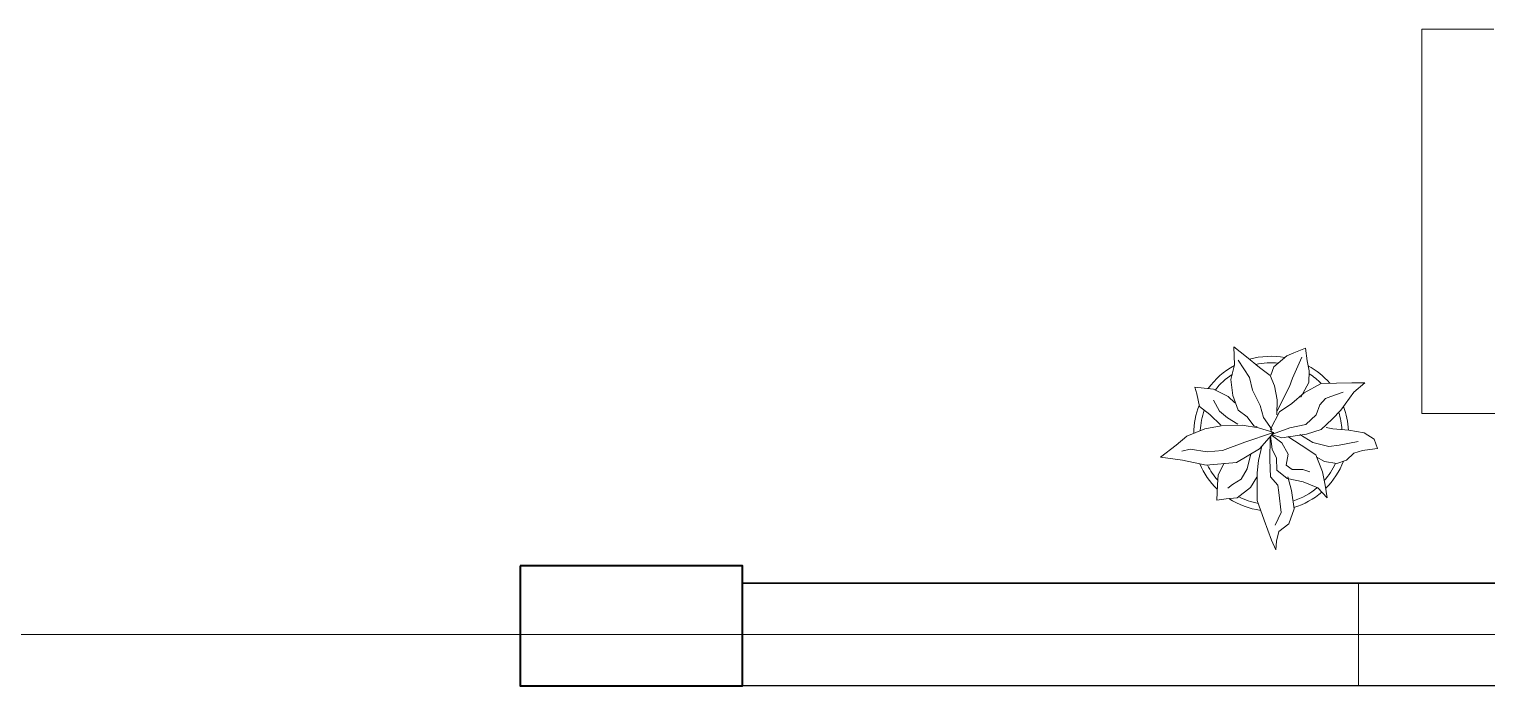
# Model space of a CAD drawing. Header units: millimetres. Extents: x 3079 to 579737, y 1565 to 1161826.
# Drawn here: x 152392 to 156652, y 1083523 to 1085441 of the extents above; entities that cross this region are included whole.
import ezdxf

# ---------------------------------------------------------------- set-up
doc = ezdxf.new("R2010")
doc.units = ezdxf.units.MM
for name, color, linetype, lineweight in [('1', 7, 'Continuous', 35), ('A_COL', 250, 'Continuous', 40), ('A_ELE1', 250, 'Continuous', 20), ('WINDOW', 252, 'Continuous', 15)]:
    doc.layers.add(name, color=color, linetype=linetype, lineweight=lineweight)
doc.layers.add('FURNITURE', color=253, linetype='Continuous', lineweight=5, transparency=0.05)
doc.layers.add('TREES', color=72, linetype='Continuous', lineweight=5, transparency=0.05)

msp = doc.modelspace()

# ---------------------------------------------------------------- linework, layer by layer
msp.add_line((166651.6, 1083523.4), (153826.5, 1083523.4))
at = {"layer": '1'}
for p, q in [((161326.5, 1083823.4), (154476.5, 1083823.4)), ((154151.5, 1083523.4), (153826.5, 1083523.4)), ((154151.5, 1083523.4), (154451.5, 1083523.4))]:
    msp.add_line(p, q, dxfattribs=at)
at = {"layer": 'A_COL'}
msp.add_lwpolyline([(153826.5, 1083873.4), (153826.5, 1083523.4), (154476.5, 1083523.4), (154476.5, 1083873.4)], close=True, dxfattribs=at)
at = {"layer": 'A_ELE1'}
msp.add_line((126801.5, 1083673.3), (166671.1, 1083673.3), dxfattribs=at)
at = {"layer": 'FURNITURE'}
for p, q in [((156461.1, 1085440.7), (156672.4, 1085440.7)), ((156461.1, 1084319), (156461.1, 1085440.7)), ((156461.1, 1084319), (156905.3, 1084319))]:
    msp.add_line(p, q, dxfattribs=at)
at = {"layer": 'TREES'}
for p, q in [((155949.7, 1084483.7), (155911.8, 1084513.1)), ((155911.8, 1084513.1), (155914.3, 1084460.4)), ((156087.9, 1084495.8), (156067.3, 1084486.9)), ((156121.3, 1084508.8), (156087.9, 1084495.8)), ((156126.3, 1084472.7), (156121.3, 1084508.8)), ((155914.3, 1084460.4), (155903.3, 1084417.6)), ((155958.3, 1084423.7), (155925.1, 1084473.9)), ((155987.7, 1084453.1), (155949.7, 1084483.7)), ((156018.3, 1084429.7), (155987.7, 1084453.1)), ((156028.9, 1084454.8), (156020, 1084430.4)), ((156067.3, 1084486.9), (156028.9, 1084454.8)), ((156111, 1084483.1), (156084, 1084421.4)), ((156132.7, 1084443.3), (156126.3, 1084472.7)), ((155903.3, 1084417.6), (155909.3, 1084370.9)), ((155966.8, 1084387), (155958.3, 1084423.7)), ((156030.6, 1084399.1), (156018.3, 1084429.7)), ((156084, 1084421.4), (156075, 1084397)), ((156108.3, 1084366.1), (156131.5, 1084408.7)), ((156167.7, 1084406.6), (156117.5, 1084378.4)), ((156131.5, 1084408.7), (156132.7, 1084443.3)), ((156257.1, 1084407.8), (156167.7, 1084406.6)), ((156295.1, 1084407.8), (156257.1, 1084407.8)), ((156263.2, 1084380.7), (156295.1, 1084407.8)), ((155853, 1084389.3), (155797.8, 1084395.5)), ((155797.8, 1084395.5), (155804.1, 1084375.9)), ((155804.1, 1084375.9), (155811.4, 1084339.2)), ((155895.8, 1084368.6), (155853, 1084389.3)), ((155915.4, 1084350.1), (155895.8, 1084368.6)), ((155909.3, 1084370.9), (155925.1, 1084328.2)), ((155988.9, 1084341.5), (155966.8, 1084387)), ((156039.1, 1084358.8), (156030.6, 1084399.1)), ((156075, 1084397), (156039.1, 1084326.5)), ((156117.5, 1084378.4), (156082.1, 1084347.8)), ((156164, 1084344), (156180, 1084362.4)), ((156180, 1084362.4), (156195.9, 1084368.6)), ((156195.9, 1084368.6), (156231.3, 1084380.7)), ((156225.3, 1084328.2), (156263.2, 1084380.7)), ((155811.4, 1084339.2), (155842, 1084315.9)), ((155870.1, 1084325.7), (155853, 1084357.6)), ((155893.5, 1084306.1), (155870.1, 1084325.7)), ((155925.1, 1084328.2), (155951, 1084308.6)), ((155998.7, 1084307.3), (155988.9, 1084341.5)), ((156045.2, 1084323.2), (156019.6, 1084272.9)), ((156037.9, 1084314.6), (156039.1, 1084358.8)), ((156082.1, 1084347.8), (156045.2, 1084323.2)), ((156152.9, 1084314.6), (156164, 1084344)), ((156199.6, 1084302.3), (156225.3, 1084328.2)), ((155827.2, 1084274.2), (155875.1, 1084282.7)), ((155842, 1084315.9), (155873.9, 1084284)), ((155875.1, 1084282.7), (155936.2, 1084284)), ((155924.1, 1084287.8), (155893.5, 1084306.1)), ((155936.2, 1084284), (155983.9, 1084276.7)), ((155951, 1084308.6), (155970.6, 1084282.7)), ((155970.6, 1084282.7), (155980.4, 1084279.2)), ((155983.9, 1084276.7), (156029.4, 1084263.1)), ((156024.3, 1084270.7), (155998.7, 1084307.3)), ((156025.6, 1084258.4), (156075.8, 1084276.7)), ((156075.8, 1084276.7), (156122.3, 1084286.5)), ((156122.3, 1084286.5), (156152.9, 1084314.6)), ((156167.7, 1084271.7), (156199.6, 1084302.3)), ((156201.9, 1084274.2), (156182.3, 1084278)), ((155744, 1084226.5), (155774.7, 1084252.1)), ((155774.7, 1084252.1), (155827.2, 1084274.2)), ((155944.7, 1084235), (155878.7, 1084210.6)), ((156025.6, 1084261.9), (155944.7, 1084235)), ((156029.4, 1084263.1), (155987.7, 1084215.4)), ((156018.3, 1084247.3), (156017.1, 1084183.5)), ((156019.6, 1084272.9), (156025.6, 1084258.4)), ((156019.6, 1084252.1), (156025.6, 1084253.3)), ((156024.3, 1084214.2), (156019.6, 1084252.1)), ((156022.1, 1084257.1), (156052.5, 1084247.3)), ((156025.6, 1084253.3), (156052.5, 1084232.5)), ((156052.5, 1084247.3), (156124.8, 1084258.4)), ((156069.8, 1084251.1), (156109, 1084226.5)), ((156143.1, 1084233.7), (156105.2, 1084257.1)), ((156124.8, 1084258.4), (156167.7, 1084271.7)), ((156248.6, 1084269.4), (156201.9, 1084274.2)), ((156275.5, 1084236.3), (156220.3, 1084226.5)), ((156292.6, 1084261.9), (156248.6, 1084269.4)), ((156322, 1084243.5), (156292.6, 1084261.9)), ((156331.8, 1084216.7), (156322, 1084243.5)), ((155697.6, 1084191), (155744, 1084226.5)), ((155784.5, 1084214.2), (155759.9, 1084208.1)), ((155834.7, 1084206.9), (155784.5, 1084214.2)), ((155878.7, 1084210.6), (155834.7, 1084206.9)), ((155987.7, 1084215.4), (155920.4, 1084175)), ((155951, 1084156.6), (155962, 1084200.8)), ((155983.9, 1084181.2), (155993.7, 1084222.7)), ((156036.6, 1084188.5), (156024.3, 1084214.2)), ((156052.5, 1084232.5), (156071, 1084199.6)), ((156071, 1084199.6), (156064.8, 1084167.7)), ((156109, 1084226.5), (156151.7, 1084198.3)), ((156189.8, 1084221.7), (156143.1, 1084233.7)), ((156151.7, 1084198.3), (156171.3, 1084148.1)), ((156152.9, 1084192.3), (156177.5, 1084178.7)), ((156220.3, 1084226.5), (156189.8, 1084221.7)), ((156241.1, 1084182.5), (156263.2, 1084203.1)), ((156263.2, 1084203.1), (156287.8, 1084210.6)), ((156287.8, 1084210.6), (156324.5, 1084215.4)), ((156324.5, 1084215.4), (156331.8, 1084216.7)), ((155762.4, 1084182.5), (155697.6, 1084191)), ((155830.9, 1084167.7), (155762.4, 1084182.5)), ((155920.4, 1084175), (155830.9, 1084167.7)), ((155866.4, 1084139.5), (155883.7, 1084173.7)), ((155933.9, 1084127.2), (155951, 1084156.6)), ((155980.4, 1084145.6), (155983.9, 1084181.2)), ((156017.1, 1084183.5), (156019.6, 1084133.5)), ((156037.9, 1084153.1), (156036.6, 1084188.5)), ((156068.5, 1084128.5), (156037.9, 1084153.1)), ((156064.8, 1084167.7), (156083.1, 1084155.4)), ((156083.1, 1084155.4), (156113.8, 1084155.4)), ((156113.8, 1084155.4), (156134.6, 1084148.1)), ((156177.5, 1084178.7), (156213, 1084172.7)), ((156213, 1084172.7), (156241.1, 1084182.5)), ((155862.8, 1084065.9), (155864.1, 1084110.1)), ((155864.1, 1084110.1), (155866.4, 1084139.5)), ((155894.7, 1084100.3), (155908.1, 1084111.4)), ((155908.1, 1084111.4), (155933.9, 1084127.2)), ((155979.1, 1084132.2), (155960.8, 1084102.8)), ((155980.4, 1084106.4), (155980.4, 1084145.6)), ((155980.4, 1084064.7), (155980.4, 1084106.4)), ((156019.6, 1084133.5), (156040.4, 1084108.9)), ((156040.4, 1084108.9), (156043.9, 1084088)), ((156115, 1084118.7), (156068.5, 1084128.5)), ((156069.8, 1084133.5), (156080.8, 1084094.1)), ((156157.9, 1084101.6), (156115, 1084118.7)), ((156171.3, 1084148.1), (156178.8, 1084108.9)), ((156178.8, 1084108.9), (156184.8, 1084072.2)), ((155889.7, 1084069.7), (155862.8, 1084065.9)), ((155921.6, 1084072.2), (155889.7, 1084069.7)), ((155960.8, 1084102.8), (155921.6, 1084072.2)), ((156001.2, 1084007.1), (155980.4, 1084064.7)), ((156043.9, 1084088), (156050.2, 1084029.2)), ((156080.8, 1084094.1), (156088.1, 1084040.3)), ((156184.8, 1084072.2), (156157.9, 1084101.6)), ((156050.2, 1084029.2), (156032.9, 1083992.5)), ((156088.1, 1084040.3), (156073.3, 1083996.1)), ((156022.1, 1083948.3), (156001.2, 1084007.1)), ((156073.3, 1083996.1), (156043.9, 1083974.2)), ((156035.4, 1083920.2), (156022.1, 1083948.3)), ((156036.6, 1083946), (156035.4, 1083920.2)), ((156043.9, 1083974.2), (156036.6, 1083946))]:
    msp.add_line(p, q, dxfattribs=at)
for radius, start, end in [(226, 118.3455, 144.4541), (226, 79.7038, 106.1281), (207.1, 84.1886, 102.4028), (226, 40.6606, 61.3393), (207.1, 123.3868, 142.0756), (207.1, 45.0835, 57.5023), (226, 158.5862, 179.7442), (207.1, 160.6559, 177.5057), (207.1, 3.2699, 17.4002), (226, 2.503, 20.4563), (226, 202.9768, 225.8473), (207.1, 206.2761, 221.1349), (207.1, 318.4756, 335.3347), (226, 314.8021, 339.1804), (226, 236.9563, 262.295), (207.1, 242.6899, 259.5346), (207.1, 287.9864, 310.5771), (226, 287.123, 310.9816)]:
    msp.add_arc((156021.1, 1084259.7), radius, start, end, dxfattribs=at)
at = {"layer": 'WINDOW'}
for p, q in [((154476.5, 1083823.4), (154476.5, 1083523.4)), ((156276.5, 1083823.4), (156276.5, 1083523.4)), ((154476.5, 1083673.4), (156276.5, 1083673.4))]:
    msp.add_line(p, q, dxfattribs=at)

doc.saveas('drawing.dxf')
